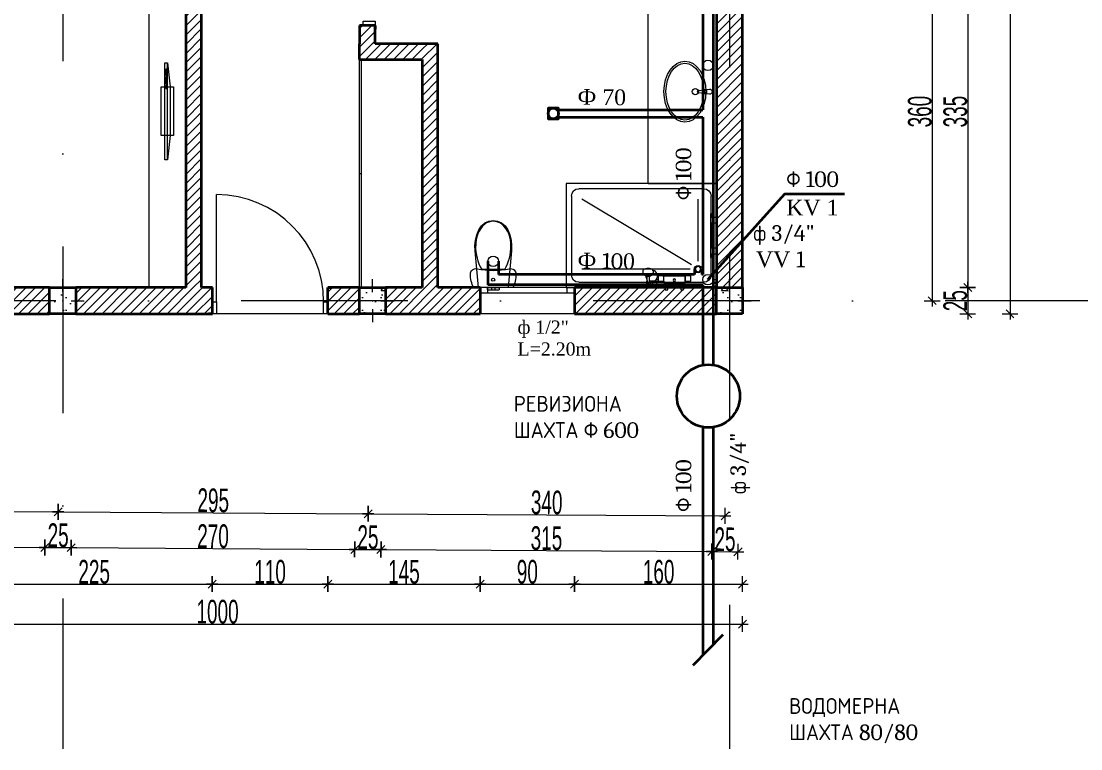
# Model space of a CAD drawing. Extents: x 19704 to 238216, y -31136 to 55916.
# Drawn here: x 213586 to 223676, y 8477 to 15404 of the extents above; entities that cross this region are included whole.
import ezdxf

# ---------------------------------------------------------------- set-up
doc = ezdxf.new("R2010")
doc.units = 0
doc.header["$LTSCALE"] = 5
doc.header["$MEASUREMENT"] = 0
doc.linetypes.add('Dot & Dashed', pattern=[670.277762, 317.5, -176.388889, 0, -176.388874])
for name, color, linetype, lineweight in [('dimenzija', 7, 'Continuous', 13), ('KANALIZACIJAaa', 5, 'Continuous', 35), ('Lines_Pen_No__1', 7, 'Continuous', 13), ('New_Structural - Bearing_Pen_No__20', 1, 'Continuous', 0), ('New_Structural - Bearing_Pen_No__27', 7, 'Continuous', 25), ('Text blocks_Pen_No__1', 7, 'Continuous', 13)]:
    doc.layers.add(name, color=color, linetype=linetype, lineweight=lineweight)
doc.layers.add('New_MEP - Electrical', color=7, linetype='Continuous')
for name, color, linetype, lineweight, true_color in [('New_MEP - Electrical_Pen_No__4', 7, 'Continuous', 20, 0x029e21), ('New_MEP - Electrical_Pen_No__75', 7, 'Continuous', 13, 0xaaaaaa), ('New_Structural - Bearing_Pen_No__168', 7, 'Continuous', 13, 0x6a6a6a), ('New_Structural - Bearing_Pen_No__169', 7, 'Continuous', 13, 0x6a6a6a), ('New_Structural - Bearing_Pen_No__61', 7, 'Continuous', 20, 0x6a6a6a), ('New_Structural - Bearing_Pen_No__8', 7, 'Continuous', 35, 0xa80f02), ('OSKI', 7, 'Continuous', 20, 0x156a84)]:
    doc.layers.add(name, color=color, linetype=linetype, lineweight=lineweight, true_color=true_color)
doc.styles.add('GENERATED_STYLE_6', font='Cambria Math.ttf')
doc.styles.add('PLATEIA', font='CGSAPPS.shx', dxfattribs={"width": 0.6})
doc.dimstyles.new('100v', dxfattribs={"dimtxt": 225, "dimasz": 1, "dimexe": 0.18, "dimexo": 0.0625, "dimgap": 4, "dimtad": 1, "dimdec": 0, "dimlfac": 0.1, "dimzin": 12, "dimdsep": 46, "dimtxsty": 'PLATEIA', "dimblk": 'A$C321216CB', "dimcen": 0.09, "dimse1": 1, "dimse2": 1, "dimclrd": 256, "dimclrt": 256, "dimadec": 3, "dimazin": 0, "dimtfac": 1, "dimtdec": 0, "dimtix": 1, "dimtmove": 2, "dimatfit": 3, "dimldrblk": 'A$C321216CB', "dimfxl": 1, "dimtolj": 1, "dimtzin": 0, "dimlwd": -1, "dimarcsym": 0})
pattern_1 = [(45, (117794.76, -49648.91), (-44.194174, 44.194174), [])]
pattern_2 = [(0, (741714.6, -11168.03), (0, 623.5383), [60, -300]), (0, (741894.6, -10856.27), (0, 623.5383), [60, -300]), (60, (741714.6, -11168.03), (-540, 311.76916), [60, -300]), (60, (742074.6, -11168.03), (-540, 311.76916), [60, -300]), (120, (741774.6, -11168.03), (540, 311.76916), [60, -300]), (120, (742134.6, -11168.03), (540, 311.76916), [60, -300]), (0, (741714.59, -11108.03), (0, 120.000005), [0, -120.000005, 0, -180.000007]), (45, (741774.59, -11108.03), (-84.852817, 84.852817), [0, -90.000004, 0, -150.000006])]

# ---------------------------------------------------------------- blocks, each defined once
blk = doc.blocks.new('Coffee Table 05 25[1]', base_point=(-526558, 27386))
at = {"layer": 'New_MEP - Electrical_Pen_No__4', "color": 104, "linetype": 'Continuous', "lineweight": 20, "true_color": 0x029e21, "flags": 128}
blk.add_lwpolyline([(-526558, 27386), (-526558, 24036), (-526911, 24036), (-526911, 27386)], close=True, dxfattribs=at)
blk = doc.blocks.new('Flat Panel TV 25[2]', base_point=(-526761, 25252))
at = {"layer": 'New_MEP - Electrical_Pen_No__4', "color": 104, "linetype": 'Continuous', "lineweight": 20, "true_color": 0x029e21}
for p, q in [((-526736, 25252), (-526736, 26177)), ((-526751, 26115), (-526751, 26054)), ((-526745, 26115), (-526751, 26115)), ((-526751, 26054), (-526745, 26054)), ((-526751, 26038), (-526751, 25977)), ((-526745, 26038), (-526751, 26038)), ((-526745, 26054), (-526745, 26115)), ((-526745, 25977), (-526745, 26038)), ((-526751, 25977), (-526745, 25977)), ((-526751, 25961), (-526751, 25930)), ((-526745, 25961), (-526751, 25961)), ((-526745, 25930), (-526745, 25961)), ((-526751, 25930), (-526745, 25930))]:
    blk.add_line(p, q, dxfattribs=at)
at = {"layer": 'New_MEP - Electrical_Pen_No__4', "color": 104, "linetype": 'Continuous', "lineweight": 20, "true_color": 0x029e21, "flags": 128}
for points in [[(-526761, 25252), (-526761, 26177), (-526736, 26177), (-526711, 25946), (-526711, 25483), (-526736, 25252)], [(-526794, 25483), (-526794, 25946), (-526679, 25946), (-526679, 25483)]]:
    blk.add_lwpolyline(points, close=True, dxfattribs=at)
blk = doc.blocks.new('Wardrobe 01 25[4]', base_point=(-524908, 24036))
at = {"layer": 'New_MEP - Electrical_Pen_No__4', "color": 104, "linetype": 'Continuous', "lineweight": 20, "true_color": 0x029e21}
for p, q in [((-524888, 24036), (-524888, 26207)), ((-524908, 25121), (-524888, 25121)), ((-524908, 24036), (-524888, 24036))]:
    blk.add_line(p, q, dxfattribs=at)
at = {"layer": 'New_MEP - Electrical_Pen_No__4', "color": 104, "linetype": 'Continuous', "lineweight": 20, "true_color": 0x029e21, "flags": 128}
blk.add_lwpolyline([(-524908, 24036), (-524908, 26207), (-524310, 26207), (-524310, 24036)], close=True, dxfattribs=at)
blk = doc.blocks.new('A$C321216CB')
for p, q in [((-54, 0), (54, 0)), ((-38, -38), (38, 38)), ((0, -75), (0, 75))]:
    blk.add_line(p, q)
blk = doc.blocks.new('*D37')
at = {"layer": 'Defpoints', "color": 0, "transparency": 16777216}
for p in [(210541, 10992), (213940, 10912), (213939, 10733)]:
    blk.add_point(p, dxfattribs=at)
at = {"layer": 'dimenzija', "transparency": 16777216}
blk.add_line((210540, 10754), (213938, 10733), dxfattribs=at)
for p, rotation in [((210539, 10754), 179.6518652269693), ((213939, 10733), 359.6518652269693)]:
    blk.add_blockref('A$C321216CB', p, dxfattribs=dict(at, rotation=rotation))
at = {"layer": 'dimenzija', "transparency": 16777216, "insert": (212240, 10860), "char_height": 225, "attachment_point": 5, "rotation": 359.6519, "style": 'PLATEIA'}
blk.add_mtext('\\A1;340', dxfattribs=at)
blk = doc.blocks.new('*D38')
at = {"layer": 'Defpoints', "color": 0, "transparency": 16777216}
for p in [(216892, 11145), (213940, 10912), (216889, 10715)]:
    blk.add_point(p, dxfattribs=at)
at = {"layer": 'dimenzija', "transparency": 16777216}
blk.add_line((213940, 10733), (216888, 10715), dxfattribs=at)
for p, rotation in [((213939, 10733), 179.6518652269693), ((216889, 10715), 359.6518652269693)]:
    blk.add_blockref('A$C321216CB', p, dxfattribs=dict(at, rotation=rotation))
at = {"layer": 'dimenzija', "transparency": 16777216, "insert": (215415, 10841), "char_height": 225, "attachment_point": 5, "rotation": 359.6519, "style": 'PLATEIA'}
blk.add_mtext('\\A1;295', dxfattribs=at)
blk = doc.blocks.new('*D39')
at = {"layer": 'Defpoints', "color": 0, "transparency": 16777216}
for p in [(216892, 11145), (220292, 11183), (220289, 10695)]:
    blk.add_point(p, dxfattribs=at)
at = {"layer": 'dimenzija', "transparency": 16777216}
blk.add_line((216890, 10715), (220288, 10695), dxfattribs=at)
for p, rotation in [((216889, 10715), 179.6518652269693), ((220289, 10695), 359.6518652269693)]:
    blk.add_blockref('A$C321216CB', p, dxfattribs=dict(at, rotation=rotation))
at = {"layer": 'dimenzija', "transparency": 16777216, "insert": (218590, 10821), "char_height": 225, "attachment_point": 5, "rotation": 359.6519, "style": 'PLATEIA'}
blk.add_mtext('\\A1;340', dxfattribs=at)
blk = doc.blocks.new('*D41')
at = {"layer": 'Defpoints', "color": 0, "transparency": 16777216}
for p in [(210676, 12616), (213826, 12597), (213812, 10393)]:
    blk.add_point(p, dxfattribs=at)
at = {"layer": 'dimenzija', "transparency": 16777216}
blk.add_line((210663, 10412), (213811, 10393), dxfattribs=at)
for p, rotation in [((210662, 10412), 179.6518652269693), ((213812, 10393), 359.6518652269693)]:
    blk.add_blockref('A$C321216CB', p, dxfattribs=dict(at, rotation=rotation))
at = {"layer": 'dimenzija', "transparency": 16777216, "insert": (212238, 10519), "char_height": 225, "attachment_point": 5, "rotation": 359.6519, "style": 'PLATEIA'}
blk.add_mtext('\\A1;315', dxfattribs=at)
blk = doc.blocks.new('*D42')
at = {"layer": 'Defpoints', "color": 0, "transparency": 16777216}
for p in [(213826, 12597), (214076, 12595), (214062, 10392)]:
    blk.add_point(p, dxfattribs=at)
at = {"layer": 'dimenzija', "transparency": 16777216}
blk.add_line((213813, 10393), (214061, 10392), dxfattribs=at)
for p, rotation in [((213812, 10393), 179.6518652269693), ((214062, 10392), 359.6518652269693)]:
    blk.add_blockref('A$C321216CB', p, dxfattribs=dict(at, rotation=rotation))
at = {"layer": 'dimenzija', "transparency": 16777216, "insert": (213938, 10509), "char_height": 225, "attachment_point": 5, "rotation": 359.6519, "style": 'PLATEIA'}
blk.add_mtext('\\A1;25', dxfattribs=at)
blk = doc.blocks.new('*D43')
at = {"layer": 'Defpoints', "color": 0, "transparency": 16777216}
for p in [(214076, 12595), (216776, 12579), (216762, 10375)]:
    blk.add_point(p, dxfattribs=at)
at = {"layer": 'dimenzija', "transparency": 16777216}
blk.add_line((214063, 10392), (216761, 10375), dxfattribs=at)
for p, rotation in [((214062, 10392), 179.6518652269693), ((216762, 10375), 359.6518652269693)]:
    blk.add_blockref('A$C321216CB', p, dxfattribs=dict(at, rotation=rotation))
at = {"layer": 'dimenzija', "transparency": 16777216, "insert": (215413, 10500), "char_height": 225, "attachment_point": 5, "rotation": 359.6519, "style": 'PLATEIA'}
blk.add_mtext('\\A1;270', dxfattribs=at)
blk = doc.blocks.new('*D44')
at = {"layer": 'Defpoints', "color": 0, "transparency": 16777216}
for p in [(216776, 12579), (217026, 12578), (217012, 10374)]:
    blk.add_point(p, dxfattribs=at)
at = {"layer": 'dimenzija', "transparency": 16777216}
blk.add_line((216763, 10375), (217011, 10374), dxfattribs=at)
for p, rotation in [((216762, 10375), 179.6518652269693), ((217012, 10374), 359.6518652269693)]:
    blk.add_blockref('A$C321216CB', p, dxfattribs=dict(at, rotation=rotation))
at = {"layer": 'dimenzija', "transparency": 16777216, "insert": (216888, 10491), "char_height": 225, "attachment_point": 5, "rotation": 359.6519, "style": 'PLATEIA'}
blk.add_mtext('\\A1;25', dxfattribs=at)
blk = doc.blocks.new('*D45')
at = {"layer": 'Defpoints', "color": 0, "transparency": 16777216}
for p in [(217026, 12578), (220176, 12558), (220162, 10355)]:
    blk.add_point(p, dxfattribs=at)
at = {"layer": 'dimenzija', "transparency": 16777216}
blk.add_line((217013, 10374), (220161, 10355), dxfattribs=at)
for p, rotation in [((217012, 10374), 179.6518652269693), ((220162, 10355), 359.6518652269693)]:
    blk.add_blockref('A$C321216CB', p, dxfattribs=dict(at, rotation=rotation))
at = {"layer": 'dimenzija', "transparency": 16777216, "insert": (218588, 10481), "char_height": 225, "attachment_point": 5, "rotation": 359.6519, "style": 'PLATEIA'}
blk.add_mtext('\\A1;315', dxfattribs=at)
blk = doc.blocks.new('*D46')
at = {"layer": 'Defpoints', "color": 0, "transparency": 16777216}
for p in [(220176, 12558), (220426, 12557), (220412, 10353)]:
    blk.add_point(p, dxfattribs=at)
at = {"layer": 'dimenzija', "transparency": 16777216}
blk.add_line((220163, 10355), (220411, 10353), dxfattribs=at)
for p, rotation in [((220162, 10355), 179.6518652269693), ((220412, 10353), 359.6518652269693)]:
    blk.add_blockref('A$C321216CB', p, dxfattribs=dict(at, rotation=rotation))
at = {"layer": 'dimenzija', "transparency": 16777216, "insert": (220288, 10470), "char_height": 225, "attachment_point": 5, "rotation": 359.6519, "style": 'PLATEIA'}
blk.add_mtext('\\A1;25', dxfattribs=at)
blk = doc.blocks.new('*D63')
at = {"layer": 'Defpoints', "color": 0, "transparency": 16777216}
for p in [(221601, 16343), (221806, 12743), (222261, 12743)]:
    blk.add_point(p, dxfattribs=at)
at = {"layer": 'dimenzija', "transparency": 16777216}
blk.add_line((222261, 16342), (222261, 12744), dxfattribs=at)
for p, rotation in [((222261, 16343), 90), ((222261, 12743), 270)]:
    blk.add_blockref('A$C321216CB', p, dxfattribs=dict(at, rotation=rotation))
at = {"layer": 'dimenzija', "transparency": 16777216, "insert": (222144, 14543), "char_height": 225, "attachment_point": 5, "rotation": 90, "style": 'PLATEIA'}
blk.add_mtext('\\A1;360', dxfattribs=at)
blk = doc.blocks.new('*D69')
at = {"layer": 'Defpoints', "color": 0, "transparency": 16777216}
for p in [(220456, 16218), (220456, 12868), (222599, 12868)]:
    blk.add_point(p, dxfattribs=at)
at = {"layer": 'dimenzija', "transparency": 16777216}
blk.add_line((222599, 16217), (222599, 12869), dxfattribs=at)
for p, rotation in [((222599, 16218), 90), ((222599, 12868), 270)]:
    blk.add_blockref('A$C321216CB', p, dxfattribs=dict(at, rotation=rotation))
at = {"layer": 'dimenzija', "transparency": 16777216, "insert": (222482, 14543), "char_height": 225, "attachment_point": 5, "rotation": 90, "style": 'PLATEIA'}
blk.add_mtext('\\A1;335', dxfattribs=at)
blk = doc.blocks.new('*D70')
at = {"layer": 'Defpoints', "color": 0, "transparency": 16777216}
for p in [(220456, 12868), (220487, 12618), (222599, 12618)]:
    blk.add_point(p, dxfattribs=at)
at = {"layer": 'dimenzija', "transparency": 16777216}
blk.add_line((222599, 12867), (222599, 12619), dxfattribs=at)
for p, rotation in [((222599, 12868), 90), ((222599, 12618), 270)]:
    blk.add_blockref('A$C321216CB', p, dxfattribs=dict(at, rotation=rotation))
at = {"layer": 'dimenzija', "transparency": 16777216, "insert": (222482, 12743), "char_height": 225, "attachment_point": 5, "rotation": 90, "style": 'PLATEIA'}
blk.add_mtext('\\A1;25', dxfattribs=at)
blk = doc.blocks.new('*D71')
at = {"layer": 'Defpoints', "color": 0, "transparency": 16777216}
for p in [(220456, 22618), (220456, 12618), (223002, 12618)]:
    blk.add_point(p, dxfattribs=at)
at = {"layer": 'dimenzija', "transparency": 16777216}
blk.add_line((223002, 22617), (223002, 12619), dxfattribs=at)
for p, rotation in [((223002, 22618), 90), ((223002, 12618), 270)]:
    blk.add_blockref('A$C321216CB', p, dxfattribs=dict(at, rotation=rotation))
at = {"layer": 'dimenzija', "transparency": 16777216, "insert": (222886, 17618), "char_height": 225, "attachment_point": 5, "rotation": 90, "style": 'PLATEIA'}
blk.add_mtext('\\A1;1000', dxfattribs=at)
blk = doc.blocks.new('*D107')
at = {"layer": 'Defpoints', "color": 0, "transparency": 16777216}
for p in [(213156, 12618), (215406, 12618), (215406, 10045)]:
    blk.add_point(p, dxfattribs=at)
at = {"layer": 'dimenzija', "transparency": 16777216}
blk.add_line((213157, 10045), (215405, 10045), dxfattribs=at)
at = {"layer": 'dimenzija', "transparency": 16777216, "rotation": 180}
blk.add_blockref('A$C321216CB', (213156, 10045), dxfattribs=at)
at = {"layer": 'dimenzija', "transparency": 16777216}
blk.add_blockref('A$C321216CB', (215406, 10045), dxfattribs=at)
at = {"layer": 'dimenzija', "transparency": 16777216, "insert": (214281, 10161), "char_height": 225, "attachment_point": 5, "style": 'PLATEIA'}
blk.add_mtext('\\A1;225', dxfattribs=at)
blk = doc.blocks.new('*D108')
at = {"layer": 'Defpoints', "color": 0, "transparency": 16777216}
for p in [(215406, 12618), (216506, 12618), (216506, 10045)]:
    blk.add_point(p, dxfattribs=at)
at = {"layer": 'dimenzija', "transparency": 16777216}
blk.add_line((215407, 10045), (216505, 10045), dxfattribs=at)
at = {"layer": 'dimenzija', "transparency": 16777216, "rotation": 180}
blk.add_blockref('A$C321216CB', (215406, 10045), dxfattribs=at)
at = {"layer": 'dimenzija', "transparency": 16777216}
blk.add_blockref('A$C321216CB', (216506, 10045), dxfattribs=at)
at = {"layer": 'dimenzija', "transparency": 16777216, "insert": (215956, 10161), "char_height": 225, "attachment_point": 5, "style": 'PLATEIA'}
blk.add_mtext('\\A1;110', dxfattribs=at)
blk = doc.blocks.new('*D109')
at = {"layer": 'Defpoints', "color": 0, "transparency": 16777216}
for p in [(216506, 12618), (217956, 12618), (217956, 10045)]:
    blk.add_point(p, dxfattribs=at)
at = {"layer": 'dimenzija', "transparency": 16777216}
blk.add_line((216507, 10045), (217955, 10045), dxfattribs=at)
at = {"layer": 'dimenzija', "transparency": 16777216, "rotation": 180}
blk.add_blockref('A$C321216CB', (216506, 10045), dxfattribs=at)
at = {"layer": 'dimenzija', "transparency": 16777216}
blk.add_blockref('A$C321216CB', (217956, 10045), dxfattribs=at)
at = {"layer": 'dimenzija', "transparency": 16777216, "insert": (217231, 10161), "char_height": 225, "attachment_point": 5, "style": 'PLATEIA'}
blk.add_mtext('\\A1;145', dxfattribs=at)
blk = doc.blocks.new('*D85')
at = {"layer": 'Defpoints', "color": 0, "transparency": 16777216}
for p in [(217956, 12618), (218856, 12618), (218856, 10045)]:
    blk.add_point(p, dxfattribs=at)
at = {"layer": 'dimenzija', "transparency": 16777216}
blk.add_line((217957, 10045), (218855, 10045), dxfattribs=at)
at = {"layer": 'dimenzija', "transparency": 16777216, "rotation": 180}
blk.add_blockref('A$C321216CB', (217956, 10045), dxfattribs=at)
at = {"layer": 'dimenzija', "transparency": 16777216}
blk.add_blockref('A$C321216CB', (218856, 10045), dxfattribs=at)
at = {"layer": 'dimenzija', "transparency": 16777216, "insert": (218406, 10161), "char_height": 225, "attachment_point": 5, "style": 'PLATEIA'}
blk.add_mtext('\\A1;90', dxfattribs=at)
blk = doc.blocks.new('*D86')
at = {"layer": 'Defpoints', "color": 0, "transparency": 16777216}
for p in [(218856, 12618), (220456, 12618), (220456, 10045)]:
    blk.add_point(p, dxfattribs=at)
at = {"layer": 'dimenzija', "transparency": 16777216}
blk.add_line((218857, 10045), (220455, 10045), dxfattribs=at)
at = {"layer": 'dimenzija', "transparency": 16777216, "rotation": 180}
blk.add_blockref('A$C321216CB', (218856, 10045), dxfattribs=at)
at = {"layer": 'dimenzija', "transparency": 16777216}
blk.add_blockref('A$C321216CB', (220456, 10045), dxfattribs=at)
at = {"layer": 'dimenzija', "transparency": 16777216, "insert": (219656, 10161), "char_height": 225, "attachment_point": 5, "style": 'PLATEIA'}
blk.add_mtext('\\A1;160', dxfattribs=at)
blk = doc.blocks.new('*D87')
at = {"layer": 'Defpoints', "color": 0, "transparency": 16777216}
for p in [(210456, 12618), (220456, 12618), (220456, 9664)]:
    blk.add_point(p, dxfattribs=at)
at = {"layer": 'dimenzija', "transparency": 16777216}
blk.add_line((210457, 9664), (220455, 9664), dxfattribs=at)
at = {"layer": 'dimenzija', "transparency": 16777216, "rotation": 180}
blk.add_blockref('A$C321216CB', (210456, 9664), dxfattribs=at)
at = {"layer": 'dimenzija', "transparency": 16777216}
blk.add_blockref('A$C321216CB', (220456, 9664), dxfattribs=at)
at = {"layer": 'dimenzija', "transparency": 16777216, "insert": (215456, 9781), "char_height": 225, "attachment_point": 5, "style": 'PLATEIA'}
blk.add_mtext('\\A1;1000', dxfattribs=at)
blk = doc.blocks.new('Shower Cabin 25[6]', base_point=(-560401, 25976))
at = {"layer": 'New_MEP - Electrical_Pen_No__75', "color": 6, "linetype": 'Continuous', "lineweight": 20}
for p, q in [((-561066, 25601), (-561066, 26352)), ((-560996, 26422), (-559806, 26422)), ((-559736, 26352), (-559736, 25601)), ((-560941, 25731), (-560941, 26322)), ((-560879, 25699), (-559836, 26322)), ((-560866, 25656), (-559836, 25656)), ((-560516, 25635), (-560514, 25643)), ((-560516, 25625), (-560516, 25635)), ((-560514, 25643), (-560512, 25645)), ((-559806, 25531), (-560996, 25531)), ((-560819, 25542), (-560819, 25588)), ((-560817, 25588), (-560817, 25542)), ((-560615, 25542), (-560615, 25588)), ((-560613, 25588), (-560613, 25542)), ((-560560, 25558), (-560560, 25545)), ((-560526, 25543), (-560476, 25543)), ((-560515, 25622), (-560516, 25625)), ((-560513, 25614), (-560515, 25622)), ((-560512, 25612), (-560513, 25614)), ((-560507, 25605), (-560512, 25612)), ((-560505, 25603), (-560507, 25605)), ((-560498, 25598), (-560505, 25603)), ((-560488, 25593), (-560498, 25598)), ((-560483, 25592), (-560488, 25593)), ((-560475, 25590), (-560483, 25592)), ((-560477, 25591), (-560476, 25572)), ((-560476, 25572), (-560476, 25530)), ((-560476, 25530), (-560475, 25528)), ((-560466, 25589), (-560475, 25590)), ((-560475, 25528), (-560475, 25527)), ((-560456, 25590), (-560466, 25589)), ((-560448, 25592), (-560456, 25590)), ((-560455, 25572), (-560456, 25530)), ((-560456, 25528), (-560456, 25530)), ((-560456, 25527), (-560456, 25528)), ((-560455, 25591), (-560455, 25572)), ((-560448, 25592), (-560445, 25593)), ((-560826, 25488), (-560756, 25488)), ((-560810, 25525), (-560772, 25525)), ((-560807, 25508), (-560775, 25508)), ((-560800, 25508), (-560800, 25525)), ((-560781, 25508), (-560781, 25525)), ((-560676, 25488), (-560606, 25488)), ((-560660, 25525), (-560622, 25525)), ((-560657, 25508), (-560625, 25508)), ((-560650, 25508), (-560650, 25525)), ((-560631, 25508), (-560631, 25525)), ((-560511, 25507), (-560511, 25525)), ((-560489, 25525), (-560489, 25507)), ((-560489, 25525), (-560489, 25507)), ((-560475, 25527), (-560473, 25526)), ((-560473, 25526), (-560472, 25525)), ((-560472, 25525), (-560471, 25524)), ((-560472, 25507), (-560459, 25507)), ((-560471, 25524), (-560471, 25524)), ((-560468, 25523), (-560471, 25524)), ((-560471, 25524), (-560470, 25524)), ((-560470, 25524), (-560469, 25524)), ((-560469, 25524), (-560463, 25524)), ((-560466, 25522), (-560468, 25523)), ((-560463, 25523), (-560466, 25522)), ((-560461, 25524), (-560463, 25523)), ((-560463, 25524), (-560461, 25524)), ((-560461, 25524), (-560459, 25525)), ((-560461, 25524), (-560461, 25524)), ((-560461, 25524), (-560461, 25524)), ((-560459, 25525), (-560458, 25526)), ((-560458, 25526), (-560456, 25527))]:
    blk.add_line(p, q, dxfattribs=at)
at = {"layer": 'New_MEP - Electrical_Pen_No__75', "color": 6, "linetype": 'Continuous', "lineweight": 20, "flags": 128}
for points in [[(-561116, 25481), (-561116, 26472), (-559686, 26472), (-559686, 25481)], [(-561061, 26184), (-561061, 25768), (-561072, 25768), (-561072, 25803), (-561116, 25803), (-561116, 25856), (-561072, 25856), (-561072, 26096), (-561116, 26096), (-561116, 26149), (-561072, 26149), (-561072, 26184)], [(-560804, 25481), (-560777, 25481), (-560777, 25461), (-560804, 25461)], [(-560654, 25481), (-560627, 25481), (-560627, 25461), (-560654, 25461)]]:
    blk.add_lwpolyline(points, close=True, dxfattribs=at)
blk.add_lwpolyline([(-560872, 25590, -0.414214), (-560869, 25593), (-560819, 25593), (-560819, 25588), (-560817, 25588), (-560817, 25588), (-560817, 25589), (-560817, 25589), (-560615, 25589), (-560615, 25589), (-560615, 25588), (-560615, 25588), (-560613, 25588), (-560613, 25593), (-560563, 25593, -0.414214), (-560560, 25590), (-560560, 25558), (-560543, 25558, -0.547975), (-560512, 25645), (-560509, 25650), (-560501, 25656), (-560491, 25660), (-560478, 25663), (-560466, 25664), (-560453, 25663), (-560441, 25660), (-560430, 25656), (-560422, 25650), (-560417, 25643), (-560416, 25635), (-560416, 25625), (-560416, 25622), (-560418, 25614), (-560419, 25612), (-560424, 25605), (-560426, 25603), (-560433, 25598), (-560443, 25593), (-560445, 25593, -0.166188), (-560455, 25559), (-560455, 25543), (-560450, 25543), (-560450, 25507), (-560459, 25507), (-560459, 25490, -1), (-560472, 25490), (-560472, 25507), (-560489, 25507), (-560489, 25481), (-560511, 25481), (-560511, 25507), (-560550, 25507), (-560550, 25543), (-560526, 25543, -0.013709), (-560528, 25545), (-560560, 25545), (-560560, 25544, -0.414214), (-560563, 25541), (-560613, 25541), (-560613, 25542), (-560615, 25542), (-560615, 25525), (-560622, 25525), (-560622, 25508), (-560625, 25508), (-560606, 25488), (-560606, 25481), (-560676, 25481), (-560676, 25488), (-560657, 25508), (-560660, 25508), (-560660, 25525), (-560772, 25525), (-560772, 25508), (-560775, 25508), (-560756, 25488), (-560756, 25481), (-560826, 25481), (-560826, 25488), (-560807, 25508), (-560810, 25508), (-560810, 25525), (-560817, 25525), (-560817, 25542), (-560819, 25542), (-560819, 25541), (-560869, 25541, -0.414214), (-560872, 25544)], format="xyb", close=True, dxfattribs=at)
at = {"layer": 'New_MEP - Electrical_Pen_No__75', "color": 6, "linetype": 'Continuous', "lineweight": 20}
for centre, radius in [((-560941, 25656), 25), ((-560716, 25551), 12)]:
    blk.add_circle(centre, radius, dxfattribs=at)
for centre, radius, start, end in [((-560996, 26352), 70, 90, 180), ((-559806, 26352), 70, 0, 90), ((-560996, 25601), 70, 180, 270), ((-560500, 25592), 55, 218.1131, 238.6006), ((-560500, 25525), 11, 0, 180), ((-559806, 25601), 70, 270, 0)]:
    blk.add_arc(centre, radius, start, end, dxfattribs=at)
blk = doc.blocks.new('WC 25[11]', base_point=(-523344, 24036))
at = {"layer": 'New_MEP - Electrical_Pen_No__75', "color": 6, "linetype": 'Continuous', "lineweight": 20}
for p, q in [((-523344, 24209), (-523453, 24209)), ((-523235, 24209), (-523344, 24209)), ((-523401, 24036), (-523384, 24036)), ((-523401, 24036), (-523401, 24016)), ((-523401, 24016), (-523384, 24016)), ((-523384, 24036), (-523360, 24036)), ((-523384, 24016), (-523360, 24016)), ((-523360, 24036), (-523355, 24036)), ((-523360, 24036), (-523360, 24016)), ((-523360, 24016), (-523355, 24016)), ((-523355, 24036), (-523344, 24036)), ((-523355, 24016), (-523344, 24016)), ((-523344, 24036), (-523332, 24036)), ((-523344, 24016), (-523332, 24016)), ((-523332, 24036), (-523328, 24036)), ((-523332, 24016), (-523328, 24016)), ((-523328, 24036), (-523328, 24016)), ((-523328, 24036), (-523303, 24036)), ((-523328, 24016), (-523303, 24016)), ((-523303, 24036), (-523287, 24036)), ((-523303, 24016), (-523287, 24016)), ((-523287, 24036), (-523287, 24016))]:
    blk.add_line(p, q, dxfattribs=at)
at = {"layer": 'New_MEP - Electrical_Pen_No__75', "color": 6, "linetype": 'Continuous', "lineweight": 20, "flags": 128}
for points in [[(-523513, 24489), (-523501, 24539), (-523482, 24586), (-523456, 24623), (-523423, 24651), (-523385, 24669), (-523344, 24676), (-523303, 24669), (-523264, 24651), (-523231, 24623), (-523206, 24586), (-523187, 24539), (-523174, 24489), (-523169, 24438), (-523170, 24386), (-523203, 24036), (-523485, 24036), (-523517, 24386), (-523519, 24438)], [(-523530, 24036), (-523538, 24051), (-523544, 24066), (-523549, 24082), (-523553, 24098), (-523557, 24114), (-523559, 24131), (-523561, 24147), (-523561, 24164), (-523560, 24176), (-523556, 24187), (-523550, 24196), (-523542, 24205), (-523532, 24211), (-523521, 24215), (-523510, 24217), (-523498, 24216), (-523460, 24209), (-523421, 24204), (-523383, 24201), (-523344, 24200), (-523305, 24201), (-523266, 24204), (-523227, 24209), (-523189, 24216), (-523178, 24217), (-523166, 24215), (-523155, 24211), (-523145, 24205), (-523137, 24196), (-523131, 24187), (-523127, 24176), (-523126, 24164), (-523127, 24147), (-523128, 24131), (-523131, 24114), (-523134, 24098), (-523138, 24082), (-523144, 24066), (-523150, 24051), (-523157, 24036)]]:
    blk.add_lwpolyline(points, close=True, dxfattribs=at)
at = {"layer": 'New_MEP - Electrical_Pen_No__75', "color": 6, "linetype": 'Continuous', "lineweight": 20}
for centre, major_axis, start_param, end_param in [((-523254, 24448), (0, 257), 0.725939, 1.626528), ((-523343, 24528), (0, 139), 0.005861, 0.632505), ((-523344, 24528), (0, 139), 5.650681, 6.277324), ((-523433, 24448), (0, 257), 4.656662, 5.55725), ((-523086, 24424), (0, 426), 1.547181, 2.100201), ((-523602, 24424), (0, 426), 4.182987, 4.736007)]:
    blk.add_ellipse(centre, major_axis=major_axis, ratio=0.999377, start_param=start_param, end_param=end_param, dxfattribs=at)
blk.add_ellipse((-523344, 24111), major_axis=(15, 0), ratio=0.999724, dxfattribs=at)

msp = doc.modelspace()

# ---------------------------------------------------------------- hatches: boundary and pattern name
at = {"layer": 'New_Structural - Bearing_Pen_No__168', "linetype": 'Continuous', "lineweight": 13, "true_color": 0x9ea0a3}
h = msp.add_hatch(dxfattribs=at)
h.set_pattern_fill('ANSI31', color=253, scale=500, style=0)
h.set_pattern_definition(pattern_1)
h.paths.add_polyline_path([(215153.2, 16217.6), (215153.2, 12867.6), (215303.2, 12867.6), (215303.2, 16217.6)])
h = msp.add_hatch(dxfattribs=at)
h.set_pattern_fill('ANSI31', color=253, scale=500, style=0)
h.set_pattern_definition(pattern_1)
h.paths.add_polyline_path([(220456.2, 16217.6), (220206.2, 16217.6), (220206.2, 12867.6), (220456.2, 12867.6)])
h = msp.add_hatch(dxfattribs=at)
h.set_pattern_fill('ANSI31', color=253, scale=500, style=0)
h.set_pattern_definition(pattern_1)
h.paths.add_polyline_path([(216806.2, 15188.7), (216956.2, 15188.7), (216956.2, 15363.5), (216806.2, 15363.5)])
h = msp.add_hatch(dxfattribs=at)
h.set_pattern_fill('ANSI31', color=253, scale=500, style=0)
h.set_pattern_definition(pattern_1)
h.paths.add_polyline_path([(216806.2, 15188.7), (216806.2, 15038.7), (216956.2, 15188.7)])
h = msp.add_hatch(dxfattribs=at)
h.set_pattern_fill('ANSI31', color=253, scale=500, style=0)
h.set_pattern_definition(pattern_1)
h.paths.add_polyline_path([(216956.2, 15188.7), (216806.2, 15038.7), (216956.2, 15038.7)])
h = msp.add_hatch(dxfattribs=at)
h.set_pattern_fill('ANSI31', color=253, scale=500, style=0)
h.set_pattern_definition(pattern_1)
h.paths.add_polyline_path([(216956.2, 15038.7), (217404.7, 15038.7), (217404.7, 15188.7), (216956.2, 15188.7)])
h = msp.add_hatch(dxfattribs=at)
h.set_pattern_fill('ANSI31', color=253, scale=500, style=0)
h.set_pattern_definition(pattern_1)
h.paths.add_polyline_path([(217404.7, 15038.7), (217554.7, 15188.7), (217404.7, 15188.7)])
h = msp.add_hatch(dxfattribs=at)
h.set_pattern_fill('ANSI31', color=253, scale=500, style=0)
h.set_pattern_definition(pattern_1)
h.paths.add_polyline_path([(217404.7, 15038.7), (217554.7, 15038.7), (217554.7, 15188.7)])
h = msp.add_hatch(dxfattribs=at)
h.set_pattern_fill('ANSI31', color=253, scale=500, style=0)
h.set_pattern_definition(pattern_1)
h.paths.add_polyline_path([(217404.7, 15038.7), (217404.7, 12867.6), (217554.7, 12867.6), (217554.7, 15038.7)])
h = msp.add_hatch(dxfattribs=at)
h.set_pattern_fill('ANSI31', color=253, scale=500, style=0)
h.set_pattern_definition(pattern_1)
h.paths.add_polyline_path([(213156.2, 12867.6), (213156.2, 12617.6), (213856.2, 12617.6), (213856.2, 12867.6)])
h = msp.add_hatch(dxfattribs=at)
h.set_pattern_fill('ANSI31', color=253, scale=500, style=0)
h.set_pattern_definition(pattern_1)
h.paths.add_polyline_path([(214106.2, 12617.6), (215406.2, 12617.6), (215406.2, 12867.6), (214106.2, 12867.6)])
h = msp.add_hatch(dxfattribs=at)
h.set_pattern_fill('ANSI31', color=253, scale=500, style=0)
h.set_pattern_definition(pattern_1)
h.paths.add_polyline_path([(216506.2, 12617.6), (216806.2, 12617.6), (216806.2, 12867.6), (216506.2, 12867.6)])
h = msp.add_hatch(dxfattribs=at)
h.set_pattern_fill('ANSI31', color=253, scale=500, style=0)
h.set_pattern_definition(pattern_1)
h.paths.add_polyline_path([(217056.2, 12617.6), (217956.2, 12617.6), (217956.2, 12867.6), (217056.2, 12867.6)])
h = msp.add_hatch(dxfattribs=at)
h.set_pattern_fill('ANSI31', color=253, scale=500, style=0)
h.set_pattern_definition(pattern_1)
h.paths.add_polyline_path([(220206.2, 12867.6), (218856.2, 12867.6), (218856.2, 12617.6), (220206.2, 12617.6)])
at = {"layer": 'New_Structural - Bearing_Pen_No__169', "linetype": 'Continuous', "lineweight": 13, "true_color": 0x68b353}
h = msp.add_hatch(dxfattribs=at)
h.set_pattern_fill('STRUCTURAL_CONCRETE', color=85, style=0, pattern_type=2)
h.set_pattern_definition(pattern_2)
h.paths.add_polyline_path([(214106.2, 12617.6), (214106.2, 12867.6), (213856.2, 12867.6), (213856.2, 12617.6)])
h = msp.add_hatch(dxfattribs=at)
h.set_pattern_fill('STRUCTURAL_CONCRETE', color=85, style=0, pattern_type=2)
h.set_pattern_definition(pattern_2)
h.paths.add_polyline_path([(217056.2, 12617.6), (217056.2, 12867.6), (216806.2, 12867.6), (216806.2, 12617.6)])
h = msp.add_hatch(dxfattribs=at)
h.set_pattern_fill('STRUCTURAL_CONCRETE', color=85, style=0, pattern_type=2)
h.set_pattern_definition(pattern_2)
h.paths.add_polyline_path([(220456.2, 12617.6), (220456.2, 12867.6), (220206.2, 12867.6), (220206.2, 12617.6)])

# ---------------------------------------------------------------- linework, layer by layer
at = {"layer": 'KANALIZACIJAaa'}
for p, q in [((220076.1, 20595.4), (220076.1, 14559.8)), ((220176.2, 20580.4), (220176.1, 12131.6)), ((220076.1, 14489.8), (220076.1, 12993.4)), ((218030.8, 13117.6), (218030.8, 12893.4)), ((218130.8, 13117.6), (218130.8, 12993.4)), ((219996.2, 13042.6), (219996.2, 12993.4)), ((220066.2, 13042.6), (220066.2, 12993.4)), ((219996.2, 12993.4), (218130.8, 12993.4)), ((220076.1, 12993.4), (220066.2, 12993.4)), ((220076.1, 12893.4), (218030.8, 12893.4)), ((220076.1, 12893.4), (220076.1, 12130.2)), ((220076.1, 11540), (220076.1, 9367.3)), ((220176.1, 11540), (220176.1, 9468.1))]:
    msp.add_line(p, q, dxfattribs=at)
at = {"layer": 'KANALIZACIJAaa', "linetype": 'Continuous'}
for p, q in [((218702.9, 14559.8), (220076.1, 14559.8)), ((218702.9, 14489.8), (220076.1, 14489.8))]:
    msp.add_line(p, q, dxfattribs=at)
at = {"layer": 'KANALIZACIJAaa', "flags": 128}
msp.add_lwpolyline([(218652.9, 14574.8), (218602.9, 14574.8), (218602.9, 14474.8), (218702.9, 14474.8), (218702.9, 14574.8)], close=True, dxfattribs=at)
at = {"layer": 'KANALIZACIJAaa', "linetype": 'Continuous', "flags": 128}
msp.add_lwpolyline([(220126.1, 12943.4), (220858.6, 13761), (221425.1, 13761)], dxfattribs=at)
at = {"layer": 'KANALIZACIJAaa'}
msp.add_lwpolyline([(220268.1, 9560.9), (219980.9, 9271.4)], dxfattribs=at)
at = {"layer": 'KANALIZACIJAaa', "linetype": 'Continuous'}
msp.add_circle((218652.9, 14524.8), 50, dxfattribs=at)
at = {"layer": 'KANALIZACIJAaa'}
msp.add_circle((220130.1, 11835.1), 300, dxfattribs=at)
at = {"layer": 'Lines_Pen_No__1', "linetype": 'Continuous'}
for centre, radius in [((220126.1, 14982.8), 50), ((218080.8, 13117.6), 50), ((220031.2, 13042.6), 35), ((220126.1, 12943.4), 50), ((220190.2, 12930.7), 15), ((220190.2, 12893.8), 15)]:
    msp.add_circle(centre, radius, dxfattribs=at)
at = {"layer": 'New_MEP - Electrical_Pen_No__75', "color": 6, "linetype": 'Continuous', "lineweight": 20}
for p, q in [((219556.2, 13857.8), (219556.2, 16217.6)), ((220186.2, 13857.8), (220186.2, 16217.6)), ((220206.2, 13857.8), (220206.2, 15639.4)), ((220116.3, 14746.4), (220101.4, 14746.4)), ((220116.3, 14719.2), (220116.3, 14746.4)), ((220101.4, 14719.2), (220116.3, 14719.2)), ((219556.2, 13857.8), (220206.2, 13857.8))]:
    msp.add_line(p, q, dxfattribs=at)
at = {"layer": 'New_MEP - Electrical_Pen_No__75', "color": 6, "linetype": 'Continuous', "lineweight": 20, "flags": 128}
msp.add_lwpolyline([(220141.2, 14707.8), (220099.2, 14711.8, -0.1210196), (220089.7, 14715.1), (220036.8, 14721.7, -0.8825663), (220036.8, 14743.9), (220089.7, 14750.6, -0.1210196), (220099.2, 14753.8), (220141.2, 14757.8, -1)], format="xyb", close=True, dxfattribs=at)
at = {"layer": 'New_MEP - Electrical_Pen_No__75', "color": 6, "linetype": 'Continuous', "lineweight": 20}
msp.add_circle((220005, 14732.8), 30, dxfattribs=at)
for centre, radius, start, end in [((220101.1, 14732.8), 21.1, 122.77103, 237.22897), ((220101.4, 14732.8), 13.6, 90, 270)]:
    msp.add_arc(centre, radius, start, end, dxfattribs=at)
for major_axis, ratio in [((0, 290), 0.6866667), ((0, 270), 0.6666667)]:
    msp.add_ellipse((219906.2, 14732.8), major_axis=major_axis, ratio=ratio, dxfattribs=at)
at = {"layer": 'New_Structural - Bearing_Pen_No__20', "color": 1, "linetype": 'Continuous', "lineweight": 0}
for p, q in [((213981.2, 12822.6), (213981.2, 12947.6)), ((216931.2, 12822.6), (216931.2, 12947.6)), ((220331.2, 12822.6), (220331.2, 12947.6)), ((213901.2, 12742.6), (213776.2, 12742.6)), ((214061.2, 12742.6), (214186.2, 12742.6)), ((216851.2, 12742.6), (216726.2, 12742.6)), ((217011.2, 12742.6), (217136.2, 12742.6)), ((220251.2, 12742.6), (220126.2, 12742.6)), ((220411.2, 12742.6), (220536.2, 12742.6)), ((213981.2, 12662.6), (213981.2, 12537.6)), ((216931.2, 12662.6), (216931.2, 12537.6)), ((220331.2, 12662.6), (220331.2, 12537.6))]:
    msp.add_line(p, q, dxfattribs=at)
for p in [(213981.2, 12742.6), (216931.2, 12742.6), (220331.2, 12742.6)]:
    msp.add_point(p, dxfattribs=at)
at = {"layer": 'New_Structural - Bearing_Pen_No__27', "color": 7, "linetype": 'Continuous', "lineweight": 35}
for p, q in [((216806.2, 15363.5), (216806.2, 15326.5)), ((216841.2, 15363.5), (216806.2, 15363.5)), ((216841.2, 15363.5), (216806.2, 15363.5)), ((216841.2, 15363.5), (216806.2, 15363.5)), ((216806.2, 15363.5), (216806.2, 15326.5)), ((216806.2, 15363.5), (216806.2, 15326.5)), ((216956.2, 15363.5), (216841.2, 15363.5)), ((216956.2, 15363.5), (216841.2, 15363.5)), ((216956.2, 15363.5), (216841.2, 15363.5)), ((216956.2, 15363.5), (216956.2, 15326.5)), ((216956.2, 15363.5), (216956.2, 15326.5)), ((216956.2, 15363.5), (216956.2, 15326.5)), ((215406.2, 12867.6), (215369.2, 12867.6)), ((215406.2, 12867.6), (215369.2, 12867.6)), ((215406.2, 12867.6), (215369.2, 12867.6)), ((215406.2, 12732.6), (215406.2, 12867.6)), ((215406.2, 12732.6), (215406.2, 12867.6)), ((215406.2, 12732.6), (215406.2, 12867.6)), ((216506.2, 12867.6), (216543.2, 12867.6)), ((216506.2, 12732.6), (216506.2, 12867.6)), ((216506.2, 12732.6), (216506.2, 12867.6)), ((216506.2, 12732.6), (216506.2, 12867.6)), ((216506.2, 12867.6), (216543.2, 12867.6)), ((216506.2, 12867.6), (216543.2, 12867.6)), ((217956.2, 12867.6), (217956.2, 12817.6)), ((217956.2, 12867.6), (217956.2, 12817.6)), ((217956.2, 12867.6), (217956.2, 12817.6)), ((217956.2, 12817.6), (217956.2, 12617.6)), ((217956.2, 12817.6), (217956.2, 12617.6)), ((218856.2, 12867.6), (218856.2, 12817.6)), ((218856.2, 12867.6), (218856.2, 12817.6)), ((218856.2, 12867.6), (218856.2, 12817.6)), ((218856.2, 12817.6), (218856.2, 12617.6)), ((218856.2, 12817.6), (218856.2, 12617.6)), ((215406.2, 12617.6), (215406.2, 12732.6)), ((215406.2, 12617.6), (215406.2, 12732.6)), ((215406.2, 12617.6), (215406.2, 12732.6)), ((216506.2, 12617.6), (216506.2, 12732.6)), ((216506.2, 12617.6), (216506.2, 12732.6)), ((216506.2, 12617.6), (216506.2, 12732.6)), ((215406.2, 12617.6), (215369.2, 12617.6)), ((215406.2, 12617.6), (215369.2, 12617.6)), ((215406.2, 12617.6), (215369.2, 12617.6)), ((216506.2, 12617.6), (216543.2, 12617.6)), ((216506.2, 12617.6), (216543.2, 12617.6)), ((216506.2, 12617.6), (216543.2, 12617.6))]:
    msp.add_line(p, q, dxfattribs=at)
for points in [[(215153.2, 16217.6), (215153.2, 12867.6)], [(215303.2, 12867.6), (215303.2, 16217.6)], [(220206.2, 16217.6), (220206.2, 12867.6)], [(220456.2, 12867.6), (220456.2, 16217.6)], [(216806.2, 15363.5), (216806.2, 15188.7)], [(216956.2, 15188.7), (216956.2, 15363.5)], [(216806.2, 15038.7), (216806.2, 15188.7)], [(217404.7, 15188.7), (216956.2, 15188.7)], [(217554.7, 15188.7), (217404.7, 15188.7)], [(217554.7, 12867.6), (217554.7, 15188.7)], [(216806.2, 15038.7), (217404.7, 15038.7)], [(217404.7, 15038.7), (217404.7, 12867.6)], [(213856.2, 12867.6), (213156.2, 12867.6)], [(215153.2, 12867.6), (214106.2, 12867.6)], [(215406.2, 12867.6), (215303.2, 12867.6)], [(216806.2, 12867.6), (216506.2, 12867.6)], [(217404.7, 12867.6), (217056.2, 12867.6)], [(217956.2, 12867.6), (217554.7, 12867.6)], [(220206.2, 12867.6), (218856.2, 12867.6)], [(213156.2, 12617.6), (213856.2, 12617.6)], [(214106.2, 12617.6), (215406.2, 12617.6)], [(216506.2, 12617.6), (216806.2, 12617.6)], [(217056.2, 12617.6), (217956.2, 12617.6)], [(218856.2, 12617.6), (220206.2, 12617.6)]]:
    msp.add_lwpolyline(points, dxfattribs=at)
at = {"layer": 'New_Structural - Bearing_Pen_No__61', "color": 251, "linetype": 'Continuous', "lineweight": 20, "true_color": 0x6a6a6a}
for p, q in [((216841.2, 15363.5), (216841.2, 15403.5)), ((216841.2, 15403.5), (216956.2, 15403.5)), ((216956.2, 15363.5), (216841.2, 15363.5)), ((216956.2, 15403.5), (216956.2, 15363.5)), ((215446.2, 12732.6), (215446.2, 13752.6)), ((218856.2, 12867.6), (217956.2, 12867.6)), ((218031.2, 12867.6), (217956.2, 12867.6)), ((217956.2, 12817.6), (218031.2, 12817.6)), ((218031.2, 12817.6), (218031.2, 12867.6)), ((218781.2, 12867.6), (218031.2, 12867.6)), ((218031.2, 12817.6), (218781.2, 12817.6)), ((218856.2, 12867.6), (218781.2, 12867.6)), ((218781.2, 12867.6), (218781.2, 12817.6)), ((218781.2, 12817.6), (218856.2, 12817.6)), ((215406.2, 12732.6), (215446.2, 12732.6)), ((215406.2, 12617.6), (215406.2, 12732.6)), ((215446.2, 12732.6), (215446.2, 12617.6)), ((216466.2, 12617.6), (216466.2, 12732.6)), ((216466.2, 12732.6), (216506.2, 12732.6)), ((216506.2, 12732.6), (216506.2, 12617.6)), ((215446.2, 12617.6), (215406.2, 12617.6)), ((216466.2, 12617.6), (215406.2, 12617.6)), ((216506.2, 12617.6), (216466.2, 12617.6)), ((218856.2, 12617.6), (217956.2, 12617.6))]:
    msp.add_line(p, q, dxfattribs=at)
msp.add_arc((215446.2, 12732.6), 1020, 0, 90, dxfattribs=at)
at = {"layer": 'New_Structural - Bearing_Pen_No__8', "color": 14, "linetype": 'Continuous', "lineweight": 35, "true_color": 0xa80f02}
for points in [[(214106.2, 12617.6), (213856.2, 12617.6), (213856.2, 12867.6), (214106.2, 12867.6)], [(217056.2, 12617.6), (216806.2, 12617.6), (216806.2, 12867.6), (217056.2, 12867.6)], [(220456.2, 12617.6), (220206.2, 12617.6), (220206.2, 12867.6), (220456.2, 12867.6)]]:
    msp.add_lwpolyline(points, close=True, dxfattribs=at)
at = {"layer": 'OSKI', "linetype": 'Dot & Dashed'}
for p, q in [((213981.2, 26664.3), (213981.2, 8477)), ((220331.2, 26604.9), (220331.2, 8477)), ((223970.8, 12742.6), (206832.4, 12742.6))]:
    msp.add_line(p, q, dxfattribs=at)

# ---------------------------------------------------------------- block references
at = {"layer": 'New_MEP - Electrical', "color": 2, "linetype": 'Continuous', "lineweight": 20, "true_color": 0xffeb28}
for name, p in [('Coffee Table 05 25[1]', (215156.2, 16217.6)), ('Wardrobe 01 25[4]', (216806.2, 12867.6)), ('Flat Panel TV 25[2]', (214953.2, 14083.6)), ('WC 25[11]', (218080.8, 12867.6))]:
    msp.add_blockref(name, p, dxfattribs=at)
at = {"layer": 'New_MEP - Electrical', "color": 2, "linetype": 'Continuous', "lineweight": 20, "true_color": 0xffeb28, "xscale": -1}
msp.add_blockref('Shower Cabin 25[6]', (219491.2, 13362.7), dxfattribs=at)

# ---------------------------------------------------------------- texts
at = {"layer": 'Text blocks_Pen_No__1', "linetype": 'Continuous', "char_height": 150, "style": 'GENERATED_STYLE_6'}
for s, insert, attachment_point, rotation in [('{\\fTimes New Roman CYR|b0|i0|c204|p18;Ф 70}', (218885, 14759.4), 1, 359.1793), ('Ф 100', (219817.5, 13699.5), 1, 90), ('{\\fTimes New Roman CYR|b0|i0|c204|p18;Ф }10{\\fTimes New Roman CYR|b0|i0|c204|p18;0}', (218885, 13200.3), 1, 359.1793), ('ф 3/4"', (220528.1, 10902.1), 7, 90), ('Ф 100', (219817.5, 10731.5), 1, 90)]:
    msp.add_mtext(s, dxfattribs=dict(at, insert=insert, attachment_point=attachment_point, rotation=rotation))
at = {"layer": 'Text blocks_Pen_No__1', "linetype": 'Continuous', "attachment_point": 1, "style": 'GENERATED_STYLE_6'}
for s, insert, char_height in [('Ф 100', (220871.3, 13974.8), 150), ('{\\fTimes New Roman CYR|b0|i0|c204|p18;KV 1}', (220871.3, 13704.2), 150), ('ф 3/4"', (220557.6, 13462.4), 150), ('{\\fTimes New Roman CYR|b0|i0|c204|p18;VV }1', (220582.9, 13211.5), 150), ('{\\fTimes New Roman|b0|i0|c204|p18;ф \\fTimes New Roman|b0|i0|c0|p18;1/2\\fTimes New Roman|b0|i0|c204|p18;"\\PL=\\fTimes New Roman|b0|i0|c0|p18;2.20\\fTimes New Roman|b0|i0|c204|p18;m}', (218312.9, 12553.9), 125), ('РЕВИЗИОНА\\PШАХТА Ф 600', (218276.9, 11836.2), 150), ('ВОДОМЕРНА\\PШАХТА 80/80', (220898.7, 8959.4), 150)]:
    msp.add_mtext(s, dxfattribs=dict(at, insert=insert, char_height=char_height))

# ---------------------------------------------------------------- dimensions: what is measured, and where the dimension line sits
at = {"layer": 'dimenzija'}
for base, p1, p2, angle, picture, middle in [((223002.3, 12617.6), (220456.2, 22617.6), (220456.2, 12617.6), 90, '*D71', (222885.8, 17617.6)), ((222260.7, 12742.6), (221600.8, 16342.6), (221806.2, 12742.6), 90, '*D63', (222144.2, 14542.6)), ((222598.9, 12867.6), (220456.2, 16217.6), (220456.2, 12867.6), 90, '*D69', (222482.4, 14542.6)), ((222598.9, 12617.7), (220456.2, 12867.6), (220486.5, 12617.7), 90, '*D70', (222482.4, 12742.6)), ((213812.3, 10393.1), (210675.8, 12616.2), (213825.7, 12597), 359.65187, '*D41', (212238.1, 10519.2)), ((214062.3, 10391.6), (213825.7, 12597), (214075.7, 12595.5), 359.65187, '*D42', (213938, 10508.9)), ((216762.3, 10375.2), (214075.7, 12595.5), (216775.7, 12579.1), 359.65187, '*D43', (215413, 10499.9)), ((217012.3, 10373.7), (216775.7, 12579.1), (217025.7, 12577.6), 359.65187, '*D44', (216888, 10490.9)), ((220162.2, 10354.5), (217025.7, 12577.6), (220175.6, 12558.4), 359.65187, '*D45', (218588, 10480.6)), ((220412.2, 10353), (220175.6, 12558.4), (220425.6, 12556.9), 359.65187, '*D46', (220287.9, 10470.3)), ((216889.3, 10715.3), (213940.5, 10912), (216892, 11144.6), 359.65187, '*D38', (215415.1, 10840.8)), ((220289.3, 10694.6), (216892, 11144.6), (220292.3, 11183.2), 359.65187, '*D39', (218590, 10821.5)), ((213939.4, 10733.2), (210540.9, 10992), (213940.5, 10912), 359.65187, '*D37', (212240.1, 10860.1))]:
    dim = msp.add_linear_dim(base=base, p1=p1, p2=p2, angle=angle, dimstyle='100v', dxfattribs=at)
    dim.commit()
    dim.dimension.update_dxf_attribs({"geometry": picture, "text_midpoint": middle})
for base, p1, p2, picture, middle in [((220456.2, 9664.3), (210456.2, 12617.7), (220456.2, 12617.7), '*D87', (215456.2, 9780.8)), ((215406.2, 10044.8), (213156.2, 12617.6), (215406.2, 12617.6), '*D107', (214281.2, 10161.3)), ((216506.2, 10044.8), (215406.2, 12617.6), (216506.2, 12617.6), '*D108', (215956.2, 10161.3)), ((217956.2, 10044.8), (216506.2, 12617.6), (217956.2, 12617.6), '*D109', (217231.2, 10161.3)), ((218856.2, 10044.8), (217956.2, 12617.6), (218856.2, 12617.6), '*D85', (218406.2, 10161.3)), ((220456.2, 10044.8), (218856.2, 12617.6), (220456.2, 12617.6), '*D86', (219656.2, 10161.3))]:
    dim = msp.add_linear_dim(base=base, p1=p1, p2=p2, dimstyle='100v', dxfattribs=at)
    dim.commit()
    dim.dimension.update_dxf_attribs({"geometry": picture, "text_midpoint": middle})

doc.saveas('drawing.dxf')
